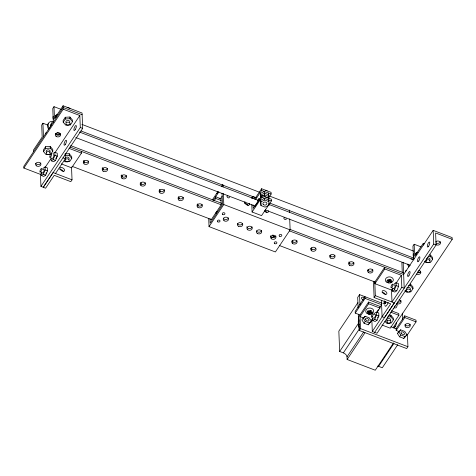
<?xml version="1.0" encoding="UTF-8"?>
<svg xmlns="http://www.w3.org/2000/svg" width="476" height="476" viewBox="0 0 476 476"><rect width="100%" height="100%" fill="white"/><g stroke="black" fill="none" stroke-linecap="round" stroke-linejoin="round"><path stroke-width="0.71" d="M56.358 116.055L56.323 115.287A2.309 1.291 33.8 0 1 57.245 114.758M416.744 254.077A2.309 1.291 33.8 0 1 416.53 253.643L416.494 252.881A2.309 1.291 33.8 0 1 417.904 252.387M42.578 169.498L43.096 168.278L45.012 166.993L47.38 167.903L47.499 170.884L45.702 175.15L43.786 176.435L41.418 175.531L41.299 172.544M41.418 175.531L43.334 174.246L45.131 169.98L45.012 166.993M51.259 160.817L53.175 159.531L54.972 155.265L54.847 152.278L57.221 153.189L57.34 156.17L55.543 160.436L53.627 161.721L51.259 160.817L51.14 157.83M373.952 314.559L374.469 313.345L376.385 312.06L378.753 312.964L378.872 315.945L377.075 320.211L375.159 321.496L372.791 320.592L372.672 317.611M372.791 320.592L374.707 319.307L376.504 315.041L376.385 312.06M393.634 285.13L394.146 283.91L396.062 282.631L398.436 283.535L398.555 286.516L396.758 290.782L394.842 292.068L392.474 291.163L392.355 288.176M392.474 291.163L394.39 289.878L396.187 285.612L396.062 282.631M395.05 305.776L394.027 308.216L393.069 308.853M217.258 193.042L217.032 193.536M47.671 125.027L42.929 123.219L41.704 125.057L42.186 137.04L33.57 149.916L33.641 151.624M61.452 109.51L54.002 106.666L52.771 108.504L53.324 122.195M43.304 187.276L82.669 128.419L82.05 113.014L63.094 105.773L54.484 118.643L54.002 106.666M71.531 167.243L72.037 179.827L70.805 181.665L54.222 175.329L45.607 188.204L40.936 186.372L40.454 174.389L23.871 168.052L63.231 109.194L63.094 105.773M45.595 146.691L43.447 149.892L43.518 151.606L46.023 154.575L50.67 154.337L52.812 151.136L52.741 149.422L50.242 146.453L45.595 146.691L45.66 148.399L43.518 151.606M65.277 117.263L63.129 120.464L63.201 122.177L65.706 125.146L70.353 124.908L72.495 121.701L72.423 119.994L69.924 117.025L65.277 117.263L65.343 118.97L63.201 122.177M40.454 174.389L41.686 172.55M45.375 167.034L51.116 158.448M55.216 152.32L79.819 115.531L63.231 109.194M40.936 186.372L80.301 127.514L79.819 115.531M43.239 187.3L53.08 172.58L72.037 179.827M55.519 173.466L65.355 158.752L65.158 153.819M65.212 153.897L69.198 153.694L71.697 156.663L71.769 158.377L69.627 161.578L64.98 161.816L64.147 160.828M81.396 151.392L81.461 153.105L71.62 167.82L61.255 163.863M212.308 199.944L218.05 191.364M221.328 186.455L222.56 184.617M213.2 200.432L218.936 191.846M214.087 200.92L215.729 198.462L215.658 196.755L221.072 198.819M222.155 196.112L220.923 197.956L221.197 204.799L211.356 219.513M289.7 218.889L290.14 229.89L275.384 251.965L209.035 226.618L223.797 204.543L223.351 193.542M251.542 198.308L252.774 196.469L256.159 197.76M254.618 199.152L261.592 188.728L271.07 192.346L271.136 194.059L268.268 198.349M255.511 199.634L261.657 190.436L261.592 188.728M257.552 200.634L258.783 198.795L260.128 199.307M251.804 204.793L252.096 211.999L261.574 215.622L271.409 200.908L271.344 199.194L261.865 195.571L253.256 208.446L253.113 204.924M255.16 206.025L258.849 200.509L258.783 198.795M252.096 211.999L261.931 197.284L261.865 195.571M382.246 303.295L359.541 294.626L357.696 297.387L358.113 307.704M357.91 302.623L338.841 331.135L339.662 351.466L343.357 352.883A4.004 2.243 33.8 0 1 347.01 356.804L347.123 359.475L375.272 370.227L393.527 342.934M355.245 313.113L365.086 298.398L365.015 296.691L355.173 311.405L355.245 313.113L360.082 314.963M374.921 283.684L384.763 268.97L384.697 267.262L374.856 281.976L374.921 283.684L391.51 290.021L391.992 302.004L401.833 287.29L401.351 275.306L384.763 268.97M377.046 312.351L379.913 308.061L379.848 306.348L368.591 302.052L358.749 316.766L359.303 330.457L406.694 348.563L407.92 346.724L407.444 334.741L416.054 321.865L415.982 320.152L404.725 315.856L396.115 328.732L396.187 330.439L398.834 331.451M359.303 330.457L360.534 328.618L360.052 316.635L368.662 303.759L368.591 302.052M384.519 317.623L382.085 316.742L390.695 303.866L374.106 297.53L375.338 295.691L374.773 281.625M339.662 351.466L358.725 322.96L358.934 328.196L359.672 327.095M363.123 318.045L361.891 319.884L364.063 323.258L368.186 324.834L371.381 321.199L369.209 317.825L365.08 316.248L363.123 318.045L365.288 321.419L369.418 322.996L371.381 321.199M364.265 317.48L365.08 316.248M388.916 280.447L388.952 281.304L388.005 282.72L387.97 281.863M387.416 280.18L389.237 280.876L390.189 279.46M389.505 281.512L388.559 282.928L388.523 282.072L389.469 280.656L391.296 281.358L391.332 282.209L389.505 281.512L389.469 280.656M390.391 279.287L389.761 280.227L389.79 281.084L391.617 281.78M420.945 246.842L414.174 244.253L412.942 246.092L413.495 259.789M389.79 281.084L390.737 279.668M368.394 313.857L369.34 312.446L369.305 311.59M370.572 310.602L369.626 312.018L367.805 311.316M369.858 311.798L369.894 312.655L368.948 314.071L368.912 313.214L369.858 311.798L371.072 312.262M370.774 310.429L370.144 311.369L370.179 312.226L372 312.922M370.179 312.226L371.125 310.81M343.357 352.883L359.582 328.618M364.063 323.258L365.288 321.419M368.186 324.834L369.418 322.996M377.159 311.482L378.39 309.644M379.622 307.805L381.669 304.735L365.086 298.398M391.51 290.021L392.331 288.795M396.02 283.279L401.351 275.306M347.01 356.804L363.646 331.933M371.304 320.937L372.946 318.486M424.622 243.879L423.265 243.361L414.655 256.237L414.174 244.253M383.977 303.289L384.923 301.873M383.989 303.688L384.941 302.272L384.989 303.587M403.446 274.813L433.178 230.354L452.129 237.595L452.2 239.309L393.158 327.601M347.123 359.475L364.967 332.783M452.2 239.309L435.611 232.972L436.093 244.956L377.052 333.242L372.309 331.433L382.151 316.718M384.453 317.647L394.295 302.932M374.677 332.337L433.725 244.051L433.178 230.354M412.995 288.664L410.49 285.695L410.425 283.988L412.924 286.957L412.995 288.664L410.853 291.871L408.86 291.972M432.678 259.236L430.173 256.267L430.102 254.559L432.607 257.522L432.678 259.236L430.536 262.443L425.889 262.681L424.634 261.193M388.821 315.231L390.808 315.13L393.313 318.093L393.384 319.807L391.236 323.014L386.589 323.252L384.923 321.27M391.26 310.709L398.805 313.595L398.87 315.302L390.26 328.178L382.032 325.037M396.187 330.439L404.796 317.569L404.725 315.856M397.436 333.462L400.625 329.826L404.755 331.403L406.92 334.777L403.731 338.412L399.602 336.835L397.436 333.462L398.418 332.563M399.394 331.671L400.625 329.826M377.7 366.086A4.004 2.243 33.8 0 1 378.616 366.347L394.027 343.297M399.602 336.835L400.834 334.997L398.668 331.623M397.728 344.713L382.311 367.764L378.616 366.347M403.731 338.412L406.92 334.777M55.335 116.441L56.263 115.644M415.506 254.029L416.435 253.232M52.931 153.564L54.847 152.278M260.61 197.998L260.426 193.429L264.347 191.441L264.549 196.576L268.678 198.159L268.476 193.018L268.75 198.296L268.678 196.582M260.562 196.856L264.483 194.868L268.613 196.445L268.738 198.581M260.771 201.991L260.699 200.277L264.62 198.29L264.686 200.003L260.771 201.991L260.979 205.555L265.102 207.131L269.023 205.144L268.958 203.43M271.338 237.393L275.919 236.203M65.343 118.97L69.99 118.738L72.495 121.701M45.66 148.399L50.307 148.167L52.812 151.136M65.283 155.61L69.264 155.408L71.769 158.377M428.18 256.368L430.173 256.267M408.497 285.802L410.49 285.695M407.533 292.038L406.207 292.109L404.951 290.622M387.559 317.01L390.879 316.837L393.384 319.807M265.245 190.317L266.06 190.662M433.725 244.051L436.093 244.956M82.122 114.722L63.165 107.481L23.8 166.344L23.871 168.052M261.657 190.436L271.136 194.059M268.541 194.732L264.412 193.155L260.491 195.142L260.616 197.278M81.896 124.385L259.557 192.25M269.267 195.963L413.614 251.108M80.301 127.514L82.669 128.419M261.931 197.284L271.409 200.908M264.686 200.003L268.815 201.58L268.75 199.866L269.023 205.144M80.985 130.965L255.862 197.772M269.743 203.073L414.09 258.212M79.474 132.048L259.212 200.711M268.928 204.424L413.965 259.831M75.779 137.564L255.523 206.227M265.233 209.94L410.276 265.346M215.729 198.462L221.144 200.533M70.692 145.62L221.881 203.377M289.848 229.343L403.583 272.79M223.797 204.543L290.14 229.89M69.883 147.001L221.257 204.823M289.224 230.789L403.654 274.503M69.02 148.351L81.461 153.105M387.131 280.608L388.952 281.304M62.987 157.848L65.355 158.752M401.833 287.29L404.201 288.194L403.16 262.246M54.972 155.265L57.34 156.17M396.187 285.612L398.555 286.516M72.019 166.285L211.415 219.537M279.382 245.503L375.088 282.06M53.175 159.531L55.543 160.436M394.39 289.878L396.758 290.782M375.338 295.691L394.36 302.909M45.131 169.98L47.499 170.884M43.334 174.246L45.702 175.15M368.662 303.759L379.913 308.061M390.641 312.161L398.87 315.302M404.796 317.569L416.054 321.865M376.504 315.041L378.872 315.945M369.34 312.446L367.52 311.75L367.484 310.893M369.894 312.655L371.714 313.351L371.679 312.494M374.707 319.307L377.075 320.211M390.85 326.72L396.115 328.732M360.052 316.635L364.021 318.152M406.117 334.235L407.444 334.741M400.834 334.997L404.963 336.574M360.534 328.618L407.92 346.724M260.426 193.429L260.592 196.285M260.699 200.277L260.979 205.555M423.265 243.361L423.337 245.069M401.875 262.645L402.268 272.516M402.285 313.119L402.547 319.723M390.808 315.13L390.879 316.837M389.207 280.019L389.237 280.876M385.227 301.844L385.28 303.158M381.431 300.457L382.085 316.742M373.458 281.245L374.106 297.53M371.827 319.45L372.309 331.433M359.541 294.626L359.957 304.896M358.374 314.243L358.666 321.508M289.349 210.083L289.438 212.284M252.774 196.469L252.857 198.581M223 184.742L223.089 186.937M222.036 193.262L222.494 204.674L210.196 223.065L210.023 218.787M216.277 212.159L216.348 213.873M208.708 218.549L209.035 226.618M70.305 123.766L70.353 124.908M69.924 117.025L69.99 118.738M69.198 153.694L69.264 155.408M50.242 146.453L50.307 148.167M42.929 123.219L43.483 136.909M382.067 292.365A2.672 1.493 33.8 0 1 385.328 294.227M435.832 241.695A2.672 2.047 -2.3 0 1 439.604 241.505A2.672 2.047 -2.3 0 1 439.77 244.396A2.672 2.047 -2.3 0 1 435.998 244.587M400.976 300.594A2.672 2.047 -2.3 0 1 397.139 302.034M399.013 299.892A2.672 2.047 -2.3 0 1 400.81 302.813A2.672 2.047 -2.3 0 1 396.639 303.45M440.342 241.731A2.672 2.047 -2.3 0 1 435.933 242.879M420.659 271.165A2.672 2.047 -2.3 0 1 417.476 272.778M418.696 270.463A2.672 2.047 -2.3 0 1 420.487 273.379A2.672 2.047 -2.3 0 1 416.316 274.021M427.424 258.016A2.005 1.535 -2.3 0 1 429.715 258.617A2.005 1.535 -2.3 0 1 429.507 260.485M426.341 260.33A2.005 1.535 -2.3 0 1 426.121 259.967M426.55 258.462A2.005 1.535 -2.3 0 1 426.954 258.194M65.938 122.433A2.005 1.535 -2.3 0 1 67.759 120.404A2.005 1.535 -2.3 0 1 69.805 122.237M60.488 133.572A2.672 2.047 -2.3 0 1 58.001 135.22A2.672 2.047 -2.3 0 1 55.335 133.833M56.525 156.717A2.672 0.833 -69.1 0 1 56.341 157.36M56.097 158.014A2.672 0.833 -69.1 0 1 55.805 158.627M40.805 163A2.672 2.047 -2.3 0 1 38.318 164.648A2.672 2.047 -2.3 0 1 35.652 163.268M46.255 172.728A2.672 0.833 -69.1 0 1 45.97 173.347M377.873 317.141A2.672 0.833 -69.1 0 1 377.629 317.795M53.241 154.95A2.005 0.625 -69.1 0 1 53.74 156.479A2.005 0.625 -69.1 0 1 52.176 158.21M65.164 158.312A2.005 1.535 -2.3 0 1 67.806 157.157A2.005 1.535 -2.3 0 1 68.901 159.287M65.432 159.466A2.005 1.535 -2.3 0 1 65.212 159.109M46.475 152.225A2.005 1.535 -2.3 0 1 46.946 150.172A2.005 1.535 -2.3 0 1 49.641 150.303A2.005 1.535 -2.3 0 1 49.641 152.385M387.387 321.199A2.005 1.535 -2.3 0 1 387.143 319.134A2.005 1.535 -2.3 0 1 389.808 318.73A2.005 1.535 -2.3 0 1 390.51 320.723M369.281 312.601A2.005 1.535 -2.3 0 1 368.787 312.47M410.163 324.263A2.672 2.047 -2.3 0 1 407.676 325.905A2.672 2.047 -2.3 0 1 405.011 324.525M374.773 314.725A2.005 0.625 -69.1 0 1 375.505 315.189A2.005 0.625 -69.1 0 1 374.558 317.724A2.005 0.625 -69.1 0 1 373.666 317.706M265.346 190.281A4.004 3.076 -2.3 0 1 267.185 190.983M215.979 213.2A2.672 2.047 -2.3 0 1 217.211 211.362M219.061 198.629A1.333 1.023 -2.3 0 1 220.906 198.914M217.24 193.607A2.309 1.767 -2.3 0 1 217.288 193.149M217.496 192.709A2.309 1.767 -2.3 0 1 217.841 192.328M264.733 210.695A2.672 1.493 33.8 0 1 266.822 212.338M244.605 203.234A2.672 1.493 33.8 0 1 248.121 205.596M261.604 230.562A2.672 2.047 -2.3 0 1 259.117 232.211A2.672 2.047 -2.3 0 1 256.451 230.824M252.125 226.939A2.672 2.047 -2.3 0 1 249.287 228.587A2.672 2.047 -2.3 0 1 246.854 226.677M242.647 223.321A2.672 2.047 -2.3 0 1 240.16 224.97A2.672 2.047 -2.3 0 1 237.494 223.583M228.432 217.889A2.672 2.047 -2.3 0 1 225.945 219.537A2.672 2.047 -2.3 0 1 223.28 218.151M275.824 235.995A2.672 2.047 -2.3 0 1 272.986 237.643A2.672 2.047 -2.3 0 1 270.546 235.733M229.164 196.903A1.333 0.75 33.8 0 1 228.688 197.909A1.333 0.75 33.8 0 1 227.052 196.808A1.333 0.75 33.8 0 1 227.814 195.999M286.034 218.633A1.333 0.75 33.8 0 1 285.648 219.632A1.333 0.75 33.8 0 1 284.017 218.704A1.333 0.75 33.8 0 1 284.404 217.699M268.053 210.499A2.672 1.493 33.8 0 1 267.53 212.48A2.672 1.493 33.8 0 1 264.406 211.142M249.097 203.258A2.672 1.493 33.8 0 1 247.145 205.037A2.672 1.493 33.8 0 1 244.991 201.687M394.455 285.297A2.005 0.625 -69.1 0 1 395.187 285.761A2.005 0.625 -69.1 0 1 394.241 288.295A2.005 0.625 -69.1 0 1 393.343 288.277M413.346 256.32A9.294 5.206 33.8 0 1 413.4 253.797M420.832 272.474A9.294 5.206 33.8 0 1 417.458 271.951M409.485 265.989A9.294 5.206 33.8 0 1 408.598 264.24M411.02 259.152A9.294 5.206 33.8 0 1 413.46 259.069M408.866 266.911A9.294 5.206 33.8 0 1 407.694 264.043M53.348 119.292A9.294 5.206 33.8 0 1 53.229 116.209M59.506 133.084A6.807 3.808 33.8 0 1 57.031 132.697M50.545 127.05A6.807 3.808 33.8 0 1 51.015 123.974M60.035 134.881A9.294 5.206 33.8 0 1 55.496 133.649M49.314 128.401A9.294 5.206 33.8 0 1 53.288 121.475M48.695 129.323A9.294 5.206 33.8 0 1 48.457 123.367M59.809 169.26A2.672 1.493 33.8 0 1 63.326 171.628M45.625 133.934A1.333 0.75 33.8 0 1 46.291 132.959M387.476 282.708A4.004 3.076 -2.3 0 1 386.369 277.925A4.004 3.076 -2.3 0 1 392.7 278.24A4.004 3.076 -2.3 0 1 390.534 282.863M388.172 302.379A4.004 1.255 -69.1 0 1 386.185 305.943A4.004 1.255 -69.1 0 1 384.953 305.277M396.692 304.337A2.005 0.625 -69.1 0 1 396.877 306.312A2.005 0.625 -69.1 0 1 395.395 307.799M385.899 301.778A2.41 0.756 -69.1 0 1 385.423 302.92L384.846 303.777A2.41 0.756 -69.1 0 1 384.019 303.861L383.989 303.057A2.41 0.756 -69.1 0 1 384.727 300.796M406.873 287.891A2.005 1.535 -2.3 0 1 409.497 287.623A2.005 1.535 -2.3 0 1 410.128 289.581M406.659 289.759A2.005 1.535 -2.3 0 1 406.349 289.003M363.402 300.076A2.136 1.196 33.8 0 1 361.504 297.655A2.136 1.196 33.8 0 1 364.247 297.887M396.318 322.692A16.023 8.973 33.8 0 1 393.634 327.821M395.33 326.084A16.023 8.973 33.8 0 1 394.009 328.018M359.106 322.121A6.676 3.737 33.8 0 1 359.023 319.908M359.13 324.299A6.676 3.737 33.8 0 1 358.958 320.021M416.226 254.547A2.588 1.452 33.8 0 1 416.976 252.601M415.857 255.011A2.672 1.493 33.8 0 1 416.149 253.083M405.796 271.528A1.333 0.75 33.8 0 1 406.766 270.636M67.14 107.451A3.249 1.821 33.8 0 1 67.824 107.511L69.317 108.082A3.249 1.821 33.8 0 1 70.026 108.552M43.399 169.664A2.005 0.625 -69.1 0 1 44.131 170.128A2.005 0.625 -69.1 0 1 43.185 172.663A2.005 0.625 -69.1 0 1 42.293 172.639M56.055 116.959A2.588 1.452 33.8 0 1 56.805 115.008M55.686 117.417A2.672 1.493 33.8 0 1 55.978 115.495M51.777 125.212A6.807 3.808 33.8 0 1 52.247 122.136M107.445 168.302A2.672 2.047 -2.3 0 1 104.613 169.95A2.672 2.047 -2.3 0 1 102.173 168.04M102.572 167.713A2.672 1.493 33.8 0 1 103.03 169.926M145.358 182.784A2.672 2.047 -2.3 0 1 142.871 184.432A2.672 2.047 -2.3 0 1 140.206 183.046M88.488 161.061A2.672 2.047 -2.3 0 1 86.001 162.709A2.672 2.047 -2.3 0 1 83.336 161.322M126.402 175.543A2.672 2.047 -2.3 0 1 123.564 177.191A2.672 2.047 -2.3 0 1 121.13 175.281M121.529 174.96A2.672 1.493 33.8 0 1 121.987 177.167M83.615 160.471A2.672 1.493 33.8 0 1 84.074 162.685M274.944 236.798A2.672 2.047 -2.3 0 1 272.849 234.924M140.872 182.695A2.672 1.493 33.8 0 1 140.944 184.408M164.375 189.49A2.672 2.047 -2.3 0 1 162.173 191.638A2.672 2.047 -2.3 0 1 159.162 190.287M197.35 203.924A2.672 1.493 33.8 0 1 197.814 206.132M178.393 196.683A2.672 1.493 33.8 0 1 179.077 198.569M159.436 189.442A2.672 1.493 33.8 0 1 159.9 191.65M183.272 197.266A2.672 2.047 -2.3 0 1 180.785 198.914A2.672 2.047 -2.3 0 1 178.119 197.528M202.229 204.507A2.672 2.047 -2.3 0 1 199.741 206.156A2.672 2.047 -2.3 0 1 197.076 204.769M315.731 248.466A2.672 2.047 -2.3 0 1 313.131 249.608A2.672 2.047 -2.3 0 1 310.816 248.222M297.012 240.719A2.672 2.047 -2.3 0 1 294.525 242.361A2.672 2.047 -2.3 0 1 291.859 240.981M292.526 240.63A2.672 1.493 33.8 0 1 292.591 242.344M311.482 247.871A2.672 1.493 33.8 0 1 311.548 249.585M368.353 269.594A2.672 1.493 33.8 0 1 368.638 270.987M349.003 261.854A2.672 1.493 33.8 0 1 349.461 264.067M330.439 255.112A2.672 1.493 33.8 0 1 330.505 256.826M334.925 255.201A2.672 2.047 -2.3 0 1 332.438 256.85A2.672 2.047 -2.3 0 1 329.773 255.463M372.839 269.684A2.672 2.047 -2.3 0 1 370.346 271.332A2.672 2.047 -2.3 0 1 367.686 269.946M353.882 262.443A2.672 2.047 -2.3 0 1 351.389 264.091A2.672 2.047 -2.3 0 1 348.729 262.704M358.922 326.334A4.004 2.243 33.8 0 1 359.202 324.519M367.627 311.518L367.412 311.976A2.41 1.845 -2.3 0 0 368.138 313.726L369.239 314.148A2.41 1.845 -2.3 0 0 371.536 313.553L372.107 312.696A2.41 1.845 -2.3 0 0 371.381 310.947L370.28 310.525A2.41 1.845 -2.3 0 0 367.984 311.12L367.627 311.518M387.238 280.376L387.024 280.834A2.41 1.845 -2.3 0 0 387.75 282.583L388.856 283.006A2.41 1.845 -2.3 0 0 391.147 282.411L391.724 281.554A2.41 1.845 -2.3 0 0 390.998 279.805L389.892 279.382A2.41 1.845 -2.3 0 0 387.595 279.977L387.238 280.376M382.525 292.538A2.672 1.493 33.8 0 0 386.631 294.103A2.672 1.493 33.8 0 0 384.471 290.753A2.672 1.493 33.8 0 0 382.525 292.538M418.755 260.985A2.672 0.833 -69.1 0 0 419.719 256.826A2.672 0.833 -69.1 0 0 417.589 260.015A2.672 0.833 -69.1 0 0 418.755 260.985M428.596 246.27A2.672 0.833 -69.1 0 0 429.56 242.111A2.672 0.833 -69.1 0 0 427.43 245.301A2.672 0.833 -69.1 0 0 428.596 246.27M408.914 275.705A2.672 0.833 -69.1 0 0 409.878 271.54A2.672 0.833 -69.1 0 0 407.748 274.729A2.672 0.833 -69.1 0 0 408.914 275.705M426.746 262.341A2.005 1.535 -2.3 0 0 430.054 261.485A2.005 1.535 -2.3 0 0 427.496 259.729A2.005 1.535 -2.3 0 0 426.746 262.341M66.563 124.807A2.005 1.535 -2.3 0 0 69.871 123.95A2.005 1.535 -2.3 0 0 67.312 122.195A2.005 1.535 -2.3 0 0 66.563 124.807M75.172 129.734A2.672 0.833 -69.1 0 0 76.136 125.575A2.672 0.833 -69.1 0 0 74.006 128.758A2.672 0.833 -69.1 0 0 75.172 129.734M56.15 136.428A2.672 2.047 -2.3 0 0 60.553 135.285A2.672 2.047 -2.3 0 0 57.144 132.947A2.672 2.047 -2.3 0 0 56.15 136.428M36.468 165.856A2.672 2.047 -2.3 0 0 40.877 164.714A2.672 2.047 -2.3 0 0 37.461 162.375A2.672 2.047 -2.3 0 0 36.468 165.856M65.331 144.448A2.672 0.833 -69.1 0 0 66.295 140.289A2.672 0.833 -69.1 0 0 64.165 143.472A2.672 0.833 -69.1 0 0 65.331 144.448M50.736 156.925A2.005 0.625 -69.1 0 0 51.456 153.808A2.005 0.625 -69.1 0 0 49.861 156.193A2.005 0.625 -69.1 0 0 50.736 156.925M65.837 161.477A2.005 1.535 -2.3 0 0 69.145 160.62A2.005 1.535 -2.3 0 0 66.586 158.865A2.005 1.535 -2.3 0 0 65.837 161.477M46.886 154.236A2.005 1.535 -2.3 0 0 50.188 153.379A2.005 1.535 -2.3 0 0 47.63 151.624A2.005 1.535 -2.3 0 0 46.886 154.236M387.452 322.912A2.005 1.535 -2.3 0 0 390.76 322.056A2.005 1.535 -2.3 0 0 388.202 320.3A2.005 1.535 -2.3 0 0 387.452 322.912M367.008 313.404A4.004 3.076 -2.3 0 0 373.618 311.691A4.004 3.076 -2.3 0 0 368.501 308.18A4.004 3.076 -2.3 0 0 367.008 313.404M405.82 327.119A2.672 2.047 -2.3 0 0 410.229 325.971A2.672 2.047 -2.3 0 0 406.819 323.632A2.672 2.047 -2.3 0 0 405.82 327.119M372.268 316.701A2.005 0.625 -69.1 0 0 372.988 313.583A2.005 0.625 -69.1 0 0 371.393 315.975A2.005 0.625 -69.1 0 0 372.268 316.701M263.543 204.722A2.005 1.535 -2.3 0 0 266.852 203.865A2.005 1.535 -2.3 0 0 264.293 202.11A2.005 1.535 -2.3 0 0 263.543 204.722M279.585 236.209A1.333 1.023 -2.3 0 0 281.786 235.638A1.333 1.023 -2.3 0 0 280.078 234.466A1.333 1.023 -2.3 0 0 279.585 236.209M222.714 214.486A1.333 1.023 -2.3 0 0 224.916 213.914A1.333 1.023 -2.3 0 0 223.208 212.742A1.333 1.023 -2.3 0 0 222.714 214.486M274.664 243.569A1.333 1.023 -2.3 0 0 276.865 242.992A1.333 1.023 -2.3 0 0 275.158 241.826A1.333 1.023 -2.3 0 0 274.664 243.569M217.794 221.84A1.333 1.023 -2.3 0 0 219.995 221.269A1.333 1.023 -2.3 0 0 218.294 220.102A1.333 1.023 -2.3 0 0 217.794 221.84M257.266 233.418A2.672 2.047 -2.3 0 0 261.675 232.276A2.672 2.047 -2.3 0 0 258.26 229.938A2.672 2.047 -2.3 0 0 257.266 233.418M247.788 229.795A2.672 2.047 -2.3 0 0 252.197 228.653A2.672 2.047 -2.3 0 0 248.781 226.314A2.672 2.047 -2.3 0 0 247.788 229.795M238.309 226.177A2.672 2.047 -2.3 0 0 242.718 225.035A2.672 2.047 -2.3 0 0 239.303 222.691A2.672 2.047 -2.3 0 0 238.309 226.177M224.089 220.745A2.672 2.047 -2.3 0 0 228.498 219.603A2.672 2.047 -2.3 0 0 225.089 217.264A2.672 2.047 -2.3 0 0 224.089 220.745M271.481 238.851A2.672 2.047 -2.3 0 0 275.89 237.702A2.672 2.047 -2.3 0 0 272.48 235.364A2.672 2.047 -2.3 0 0 271.481 238.851M391.95 287.272A2.005 0.625 -69.1 0 0 392.67 284.154A2.005 0.625 -69.1 0 0 391.076 286.54A2.005 0.625 -69.1 0 0 391.95 287.272M60.268 169.426A2.672 1.493 33.8 0 0 64.373 170.997A2.672 1.493 33.8 0 0 62.213 167.647A2.672 1.493 33.8 0 0 60.268 169.426M407.063 291.77A2.005 1.535 -2.3 0 0 410.372 290.913A2.005 1.535 -2.3 0 0 407.813 289.158A2.005 1.535 -2.3 0 0 407.063 291.77M40.894 171.64A2.005 0.625 -69.1 0 0 41.614 168.522A2.005 0.625 -69.1 0 0 40.02 170.908A2.005 0.625 -69.1 0 0 40.894 171.64M103.108 171.158A2.672 2.047 -2.3 0 0 107.516 170.015A2.672 2.047 -2.3 0 0 104.101 167.671A2.672 2.047 -2.3 0 0 103.108 171.158M141.021 185.64A2.672 2.047 -2.3 0 0 145.43 184.498A2.672 2.047 -2.3 0 0 142.015 182.159A2.672 2.047 -2.3 0 0 141.021 185.64M159.978 192.881A2.672 2.047 -2.3 0 0 164.387 191.739A2.672 2.047 -2.3 0 0 160.971 189.4A2.672 2.047 -2.3 0 0 159.978 192.881M84.151 163.917A2.672 2.047 -2.3 0 0 88.56 162.774A2.672 2.047 -2.3 0 0 85.144 160.43A2.672 2.047 -2.3 0 0 84.151 163.917M122.064 178.399A2.672 2.047 -2.3 0 0 126.473 177.256A2.672 2.047 -2.3 0 0 123.058 174.918A2.672 2.047 -2.3 0 0 122.064 178.399M178.934 200.122A2.672 2.047 -2.3 0 0 183.343 198.98A2.672 2.047 -2.3 0 0 179.928 196.642A2.672 2.047 -2.3 0 0 178.934 200.122M197.891 207.363A2.672 2.047 -2.3 0 0 202.3 206.221A2.672 2.047 -2.3 0 0 198.885 203.883A2.672 2.047 -2.3 0 0 197.891 207.363M311.625 250.816A2.672 2.047 -2.3 0 0 316.034 249.668A2.672 2.047 -2.3 0 0 312.625 247.33A2.672 2.047 -2.3 0 0 311.625 250.816M292.669 243.575A2.672 2.047 -2.3 0 0 297.078 242.427A2.672 2.047 -2.3 0 0 293.668 240.088A2.672 2.047 -2.3 0 0 292.669 243.575M330.582 258.057A2.672 2.047 -2.3 0 0 334.991 256.909A2.672 2.047 -2.3 0 0 331.582 254.571A2.672 2.047 -2.3 0 0 330.582 258.057M349.539 265.299A2.672 2.047 -2.3 0 0 353.948 264.15A2.672 2.047 -2.3 0 0 350.538 261.812A2.672 2.047 -2.3 0 0 349.539 265.299M368.495 272.54A2.672 2.047 -2.3 0 0 372.904 271.397A2.672 2.047 -2.3 0 0 369.489 269.053A2.672 2.047 -2.3 0 0 368.495 272.54M365.741 319.676A2.005 1.119 33.8 0 0 368.817 320.854A2.005 1.119 33.8 0 0 367.198 318.337A2.005 1.119 33.8 0 0 365.741 319.676M401.28 333.254A2.005 1.119 33.8 0 0 404.356 334.432A2.005 1.119 33.8 0 0 402.744 331.915A2.005 1.119 33.8 0 0 401.28 333.254"/></g></svg>
